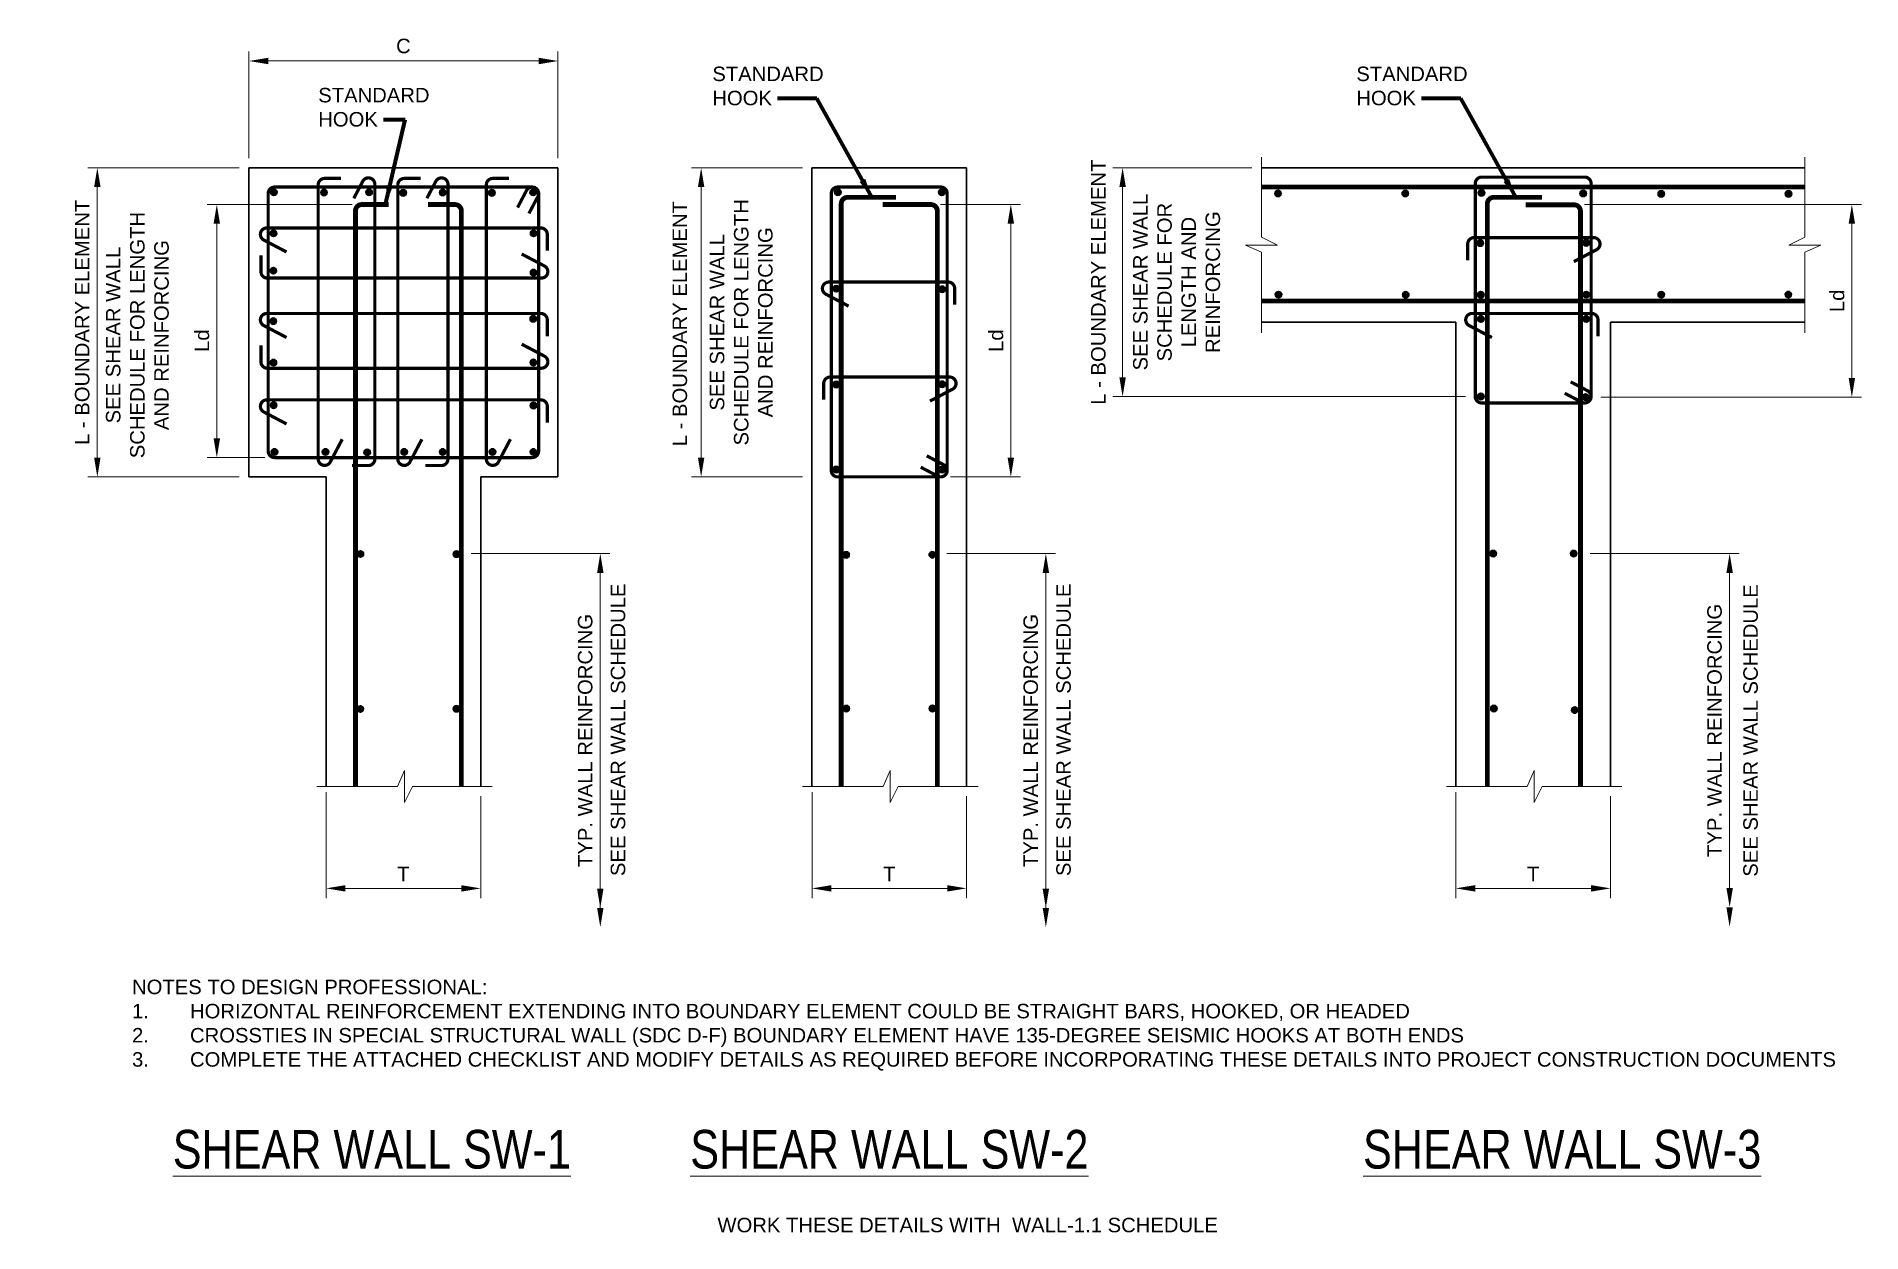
# Model space of a CAD drawing. Header units: inches. Extents: x -1397 to -1256, y 1831 to 1924.
import ezdxf

# ---------------------------------------------------------------- set-up
doc = ezdxf.new("R2010")
doc.units = ezdxf.units.IN
doc.header["$LTSCALE"] = 5
doc.header["$MEASUREMENT"] = 0
for name, color, linetype, lineweight in [('S-ANNO-DIMS', 1, 'Continuous', 20), ('S-ANNO-TEXT', 7, 'Continuous', 20), ('S-DETL', 3, 'Continuous', 30)]:
    doc.layers.add(name, color=color, linetype=linetype, lineweight=lineweight)
doc.styles.add('Romans', font='arial.ttf')
doc.dimstyles.get("Standard").update_dxf_attribs({"dimtxt": 0.18, "dimasz": 0.18, "dimexe": 0.18, "dimexo": 0.0625, "dimgap": 0.09, "dimtad": 0, "dimtih": 1, "dimtoh": 1, "dimdec": 4, "dimzin": 0, "dimdsep": 46, "dimtxsty": 'Standard', "dimcen": 0.09, "dimadec": 0, "dimazin": 0, "dimtfac": 1, "dimtdec": 4, "dimtofl": 0, "dimtmove": 0, "dimatfit": 3, "dimfxl": 1, "dimtolj": 1, "dimtzin": 0, "dimarcsym": 0})

# ---------------------------------------------------------------- blocks, each defined once
blk = doc.blocks.new('*D2')
at = {"layer": 'Defpoints', "color": 0, "transparency": 16777216}
for p in [(-1345.63, 1914.11), (-1337.02, 1914.11), (-1337.02, 1890.11)]:
    blk.add_point(p, dxfattribs=at)
at = {"layer": 'S-ANNO-DIMS', "transparency": 16777216}
for p, q in [((-1337.77, 1914.11), (-1346.38, 1914.11)), ((-1345.63, 1891.61), (-1345.63, 1912.61)), ((-1337.77, 1890.11), (-1346.38, 1890.11))]:
    blk.add_line(p, q, dxfattribs=at)
for points in [[(-1345.88, 1912.61), (-1345.38, 1912.61), (-1345.63, 1914.11)], [(-1345.88, 1891.61), (-1345.38, 1891.61), (-1345.63, 1890.11)]]:
    blk.add_solid(points, dxfattribs=at)
at = {"layer": 'S-ANNO-DIMS', "transparency": 16777216, "insert": (-1347.28, 1902.01), "char_height": 1.125, "attachment_point": 5, "rotation": 90, "style": 'Romans'}
blk.add_mtext('\\A1;L - BOUNDARY ELEMENT', dxfattribs=at)
blk = doc.blocks.new('*D3')
at = {"layer": 'Defpoints', "color": 0, "transparency": 16777216}
for p in [(-1327.79, 1911.27), (-1321.58, 1911.27), (-1327.02, 1890.11)]:
    blk.add_point(p, dxfattribs=at)
at = {"layer": 'S-ANNO-DIMS', "transparency": 16777216}
for p, q in [((-1327.04, 1911.27), (-1320.83, 1911.27)), ((-1321.58, 1891.61), (-1321.58, 1909.77)), ((-1326.27, 1890.11), (-1320.83, 1890.11))]:
    blk.add_line(p, q, dxfattribs=at)
for points in [[(-1321.83, 1909.77), (-1321.33, 1909.77), (-1321.58, 1911.27)], [(-1321.83, 1891.61), (-1321.33, 1891.61), (-1321.58, 1890.11)]]:
    blk.add_solid(points, dxfattribs=at)
at = {"layer": 'S-ANNO-DIMS', "transparency": 16777216, "insert": (-1322.73, 1900.69), "char_height": 1.125, "attachment_point": 5, "rotation": 90, "style": 'Romans'}
blk.add_mtext('\\A1;Ld', dxfattribs=at)
blk = doc.blocks.new('*D4')
at = {"layer": 'Defpoints', "color": 0, "transparency": 16777216}
for p in [(-1312.9, 1914.11), (-1302.11, 1914.11), (-1285.52, 1896.35)]:
    blk.add_point(p, dxfattribs=at)
at = {"layer": 'S-ANNO-DIMS', "transparency": 16777216}
for p, q in [((-1302.86, 1914.11), (-1313.65, 1914.11)), ((-1312.9, 1897.85), (-1312.9, 1912.61)), ((-1286.27, 1896.35), (-1313.65, 1896.35))]:
    blk.add_line(p, q, dxfattribs=at)
for points in [[(-1313.15, 1912.61), (-1312.65, 1912.61), (-1312.9, 1914.11)], [(-1313.15, 1897.85), (-1312.65, 1897.85), (-1312.9, 1896.35)]]:
    blk.add_solid(points, dxfattribs=at)
at = {"layer": 'S-ANNO-DIMS', "transparency": 16777216, "insert": (-1314.78, 1905.23), "char_height": 1.125, "attachment_point": 5, "rotation": 90, "style": 'Romans'}
blk.add_mtext('\\A1;L - BOUNDARY ELEMENT', dxfattribs=at)
blk = doc.blocks.new('*D5')
at = {"layer": 'Defpoints', "color": 0, "transparency": 16777216}
for p in [(-1277.78, 1911.26), (-1256.27, 1911.26), (-1276.52, 1896.3)]:
    blk.add_point(p, dxfattribs=at)
at = {"layer": 'S-ANNO-DIMS', "transparency": 16777216}
for p, q in [((-1277.03, 1911.26), (-1255.52, 1911.26)), ((-1256.27, 1897.8), (-1256.27, 1909.76)), ((-1275.77, 1896.3), (-1255.52, 1896.3))]:
    blk.add_line(p, q, dxfattribs=at)
for points in [[(-1256.52, 1909.76), (-1256.02, 1909.76), (-1256.27, 1911.26)], [(-1256.52, 1897.8), (-1256.02, 1897.8), (-1256.27, 1896.3)]]:
    blk.add_solid(points, dxfattribs=at)
at = {"layer": 'S-ANNO-DIMS', "transparency": 16777216, "insert": (-1257.41, 1903.78), "char_height": 1.125, "attachment_point": 5, "rotation": 90, "style": 'Romans'}
blk.add_mtext('\\A1;Ld', dxfattribs=at)
blk = doc.blocks.new('*D6')
at = {"layer": 'Defpoints', "color": 0, "transparency": 16777216}
for p in [(-1277.34, 1884.16), (-1265.76, 1884.16), (-1265.76, 1856.7)]:
    blk.add_point(p, dxfattribs=at)
at = {"layer": 'S-ANNO-DIMS', "transparency": 16777216}
for p, q in [((-1276.59, 1884.16), (-1265.01, 1884.16)), ((-1265.76, 1858.2), (-1265.76, 1882.66))]:
    blk.add_line(p, q, dxfattribs=at)
for points in [[(-1266.01, 1882.66), (-1265.51, 1882.66), (-1265.76, 1884.16)], [(-1266.01, 1858.2), (-1265.51, 1858.2), (-1265.76, 1856.7)]]:
    blk.add_solid(points, dxfattribs=at)
at = {"layer": 'S-ANNO-DIMS', "transparency": 16777216, "insert": (-1266.93, 1870.43), "char_height": 1.125, "attachment_point": 5, "rotation": 90, "style": 'Romans'}
blk.add_mtext('\\A1;TYP. WALL REINFORCING', dxfattribs=at)
blk = doc.blocks.new('*D7')
at = {"layer": 'Defpoints', "color": 0, "transparency": 16777216}
for p in [(-1287.02, 1866.4), (-1275.02, 1866.08), (-1275.02, 1858.17)]:
    blk.add_point(p, dxfattribs=at)
at = {"layer": 'S-ANNO-DIMS', "transparency": 16777216}
for p, q in [((-1287.02, 1865.65), (-1287.02, 1857.42)), ((-1275.02, 1865.33), (-1275.02, 1857.42)), ((-1285.52, 1858.17), (-1276.52, 1858.17))]:
    blk.add_line(p, q, dxfattribs=at)
for points in [[(-1285.52, 1858.42), (-1285.52, 1857.92), (-1287.02, 1858.17)], [(-1276.52, 1858.42), (-1276.52, 1857.92), (-1275.02, 1858.17)]]:
    blk.add_solid(points, dxfattribs=at)
at = {"layer": 'S-ANNO-DIMS', "transparency": 16777216, "insert": (-1281.02, 1859.29), "char_height": 1.125, "attachment_point": 5, "style": 'Romans'}
blk.add_mtext('\\A1;T', dxfattribs=at)
blk = doc.blocks.new('*D8')
at = {"layer": 'Defpoints', "color": 0, "transparency": 16777216}
for p in [(-1337.02, 1866.4), (-1325.02, 1866.08), (-1325.02, 1858.17)]:
    blk.add_point(p, dxfattribs=at)
at = {"layer": 'S-ANNO-DIMS', "transparency": 16777216}
for p, q in [((-1337.02, 1865.65), (-1337.02, 1857.42)), ((-1325.02, 1865.33), (-1325.02, 1857.42)), ((-1335.52, 1858.17), (-1326.52, 1858.17))]:
    blk.add_line(p, q, dxfattribs=at)
for points in [[(-1335.52, 1858.42), (-1335.52, 1857.92), (-1337.02, 1858.17)], [(-1326.52, 1858.42), (-1326.52, 1857.92), (-1325.02, 1858.17)]]:
    blk.add_solid(points, dxfattribs=at)
at = {"layer": 'S-ANNO-DIMS', "transparency": 16777216, "insert": (-1331.02, 1859.29), "char_height": 1.125, "attachment_point": 5, "style": 'Romans'}
blk.add_mtext('\\A1;T', dxfattribs=at)
blk = doc.blocks.new('*D9')
at = {"layer": 'Defpoints', "color": 0, "transparency": 16777216}
for p in [(-1327.3, 1884.16), (-1318.86, 1884.16), (-1318.86, 1855.15)]:
    blk.add_point(p, dxfattribs=at)
at = {"layer": 'S-ANNO-DIMS', "transparency": 16777216}
for p, q in [((-1326.55, 1884.16), (-1318.11, 1884.16)), ((-1318.86, 1856.65), (-1318.86, 1882.66))]:
    blk.add_line(p, q, dxfattribs=at)
for points in [[(-1319.11, 1882.66), (-1318.61, 1882.66), (-1318.86, 1884.16)], [(-1319.11, 1856.65), (-1318.61, 1856.65), (-1318.86, 1855.15)]]:
    blk.add_solid(points, dxfattribs=at)
at = {"layer": 'S-ANNO-DIMS', "transparency": 16777216, "insert": (-1320.03, 1869.65), "char_height": 1.125, "attachment_point": 5, "rotation": 90, "style": 'Romans'}
blk.add_mtext('\\A1;TYP. WALL REINFORCING', dxfattribs=at)
blk = doc.blocks.new('*D10')
at = {"layer": 'Defpoints', "color": 0, "transparency": 16777216}
for p in [(-1383.24, 1911.26), (-1371.98, 1911.26), (-1378.75, 1891.61)]:
    blk.add_point(p, dxfattribs=at)
at = {"layer": 'S-ANNO-DIMS', "transparency": 16777216}
for p, q in [((-1372.73, 1911.26), (-1383.99, 1911.26)), ((-1383.24, 1893.11), (-1383.24, 1909.76)), ((-1379.5, 1891.61), (-1383.99, 1891.61))]:
    blk.add_line(p, q, dxfattribs=at)
for points in [[(-1383.49, 1909.76), (-1382.99, 1909.76), (-1383.24, 1911.26)], [(-1383.49, 1893.11), (-1382.99, 1893.11), (-1383.24, 1891.61)]]:
    blk.add_solid(points, dxfattribs=at)
at = {"layer": 'S-ANNO-DIMS', "transparency": 16777216, "insert": (-1384.39, 1900.69), "char_height": 1.125, "attachment_point": 5, "rotation": 90, "style": 'Romans'}
blk.add_mtext('\\A1;Ld', dxfattribs=at)
blk = doc.blocks.new('*D11')
at = {"layer": 'Defpoints', "color": 0, "transparency": 16777216}
for p in [(-1374.75, 1866.4), (-1362.75, 1866.08), (-1362.75, 1858.17)]:
    blk.add_point(p, dxfattribs=at)
at = {"layer": 'S-ANNO-DIMS', "transparency": 16777216}
for p, q in [((-1374.75, 1865.65), (-1374.75, 1857.42)), ((-1362.75, 1865.33), (-1362.75, 1857.42)), ((-1373.25, 1858.17), (-1364.25, 1858.17))]:
    blk.add_line(p, q, dxfattribs=at)
for points in [[(-1373.25, 1858.42), (-1373.25, 1857.92), (-1374.75, 1858.17)], [(-1364.25, 1858.42), (-1364.25, 1857.92), (-1362.75, 1858.17)]]:
    blk.add_solid(points, dxfattribs=at)
at = {"layer": 'S-ANNO-DIMS', "transparency": 16777216, "insert": (-1368.75, 1859.29), "char_height": 1.125, "attachment_point": 5, "style": 'Romans'}
blk.add_mtext('\\A1;T', dxfattribs=at)
blk = doc.blocks.new('*D12')
at = {"layer": 'Defpoints', "color": 0, "transparency": 16777216}
for p in [(-1364.25, 1884.16), (-1353.46, 1884.16), (-1353.46, 1855.15)]:
    blk.add_point(p, dxfattribs=at)
at = {"layer": 'S-ANNO-DIMS', "transparency": 16777216}
for p, q in [((-1363.5, 1884.16), (-1352.71, 1884.16)), ((-1353.46, 1856.65), (-1353.46, 1882.66))]:
    blk.add_line(p, q, dxfattribs=at)
for points in [[(-1353.71, 1882.66), (-1353.21, 1882.66), (-1353.46, 1884.16)], [(-1353.71, 1856.65), (-1353.21, 1856.65), (-1353.46, 1855.15)]]:
    blk.add_solid(points, dxfattribs=at)
at = {"layer": 'S-ANNO-DIMS', "transparency": 16777216, "insert": (-1354.63, 1869.65), "char_height": 1.125, "attachment_point": 5, "rotation": 90, "style": 'Romans'}
blk.add_mtext('\\A1;TYP. WALL REINFORCING', dxfattribs=at)
blk = doc.blocks.new('*D0')
at = {"layer": 'Defpoints', "color": 0, "transparency": 16777216}
for p in [(-1392.52, 1914.11), (-1380.75, 1914.11), (-1380.75, 1890.11)]:
    blk.add_point(p, dxfattribs=at)
at = {"layer": 'S-ANNO-DIMS', "transparency": 16777216}
for p, q in [((-1381.5, 1914.11), (-1393.27, 1914.11)), ((-1392.52, 1891.61), (-1392.52, 1912.61)), ((-1381.5, 1890.11), (-1393.27, 1890.11))]:
    blk.add_line(p, q, dxfattribs=at)
for points in [[(-1392.77, 1912.61), (-1392.27, 1912.61), (-1392.52, 1914.11)], [(-1392.77, 1891.61), (-1392.27, 1891.61), (-1392.52, 1890.11)]]:
    blk.add_solid(points, dxfattribs=at)
at = {"layer": 'S-ANNO-DIMS', "transparency": 16777216, "insert": (-1393.69, 1902.11), "char_height": 1.125, "attachment_point": 5, "rotation": 90, "style": 'Romans'}
blk.add_mtext('\\A1;L - BOUNDARY ELEMENT', dxfattribs=at)
blk = doc.blocks.new('*D1')
at = {"layer": 'Defpoints', "color": 0, "transparency": 16777216}
for p in [(-1356.75, 1922.4), (-1380.75, 1914.11), (-1356.75, 1914.11)]:
    blk.add_point(p, dxfattribs=at)
at = {"layer": 'S-ANNO-DIMS', "transparency": 16777216}
for p, q in [((-1380.75, 1914.86), (-1380.75, 1923.15)), ((-1379.25, 1922.4), (-1358.25, 1922.4)), ((-1356.75, 1914.86), (-1356.75, 1923.15))]:
    blk.add_line(p, q, dxfattribs=at)
for points in [[(-1379.25, 1922.65), (-1379.25, 1922.15), (-1380.75, 1922.4)], [(-1358.25, 1922.65), (-1358.25, 1922.15), (-1356.75, 1922.4)]]:
    blk.add_solid(points, dxfattribs=at)
at = {"layer": 'S-ANNO-DIMS', "transparency": 16777216, "insert": (-1368.75, 1923.56), "char_height": 1.125, "attachment_point": 5, "style": 'Romans'}
blk.add_mtext('\\A1;C', dxfattribs=at)

msp = doc.modelspace()

# ---------------------------------------------------------------- hatches: boundary and pattern name
at = {"layer": 'S-DETL'}
h = msp.add_hatch(color=256, dxfattribs=at)
h.dxf.hatch_style = 1
h.paths.add_polyline_path([(-1379.065948, 1912.204711, 1), (-1378.565948, 1912.204711, 1)])
h = msp.add_hatch(color=256, dxfattribs=at)
h.dxf.hatch_style = 1
h.paths.add_polyline_path([(-1375.169423, 1912.195121, 1), (-1374.669423, 1912.195121, 1)])
h = msp.add_hatch(color=256, dxfattribs=at)
h.dxf.hatch_style = 1
h.paths.add_polyline_path([(-1371.666374, 1912.204711, 1), (-1371.166374, 1912.204711, 1)])
h = msp.add_hatch(color=256, dxfattribs=at)
h.dxf.hatch_style = 1
h.paths.add_polyline_path([(-1369.017499, 1912.166355, 1), (-1368.517499, 1912.166355, 1)])
h = msp.add_hatch(color=256, dxfattribs=at)
h.dxf.hatch_style = 1
h.paths.add_polyline_path([(-1365.449941, 1912.186096, -1), (-1365.949941, 1912.186096, -1)])
h = msp.add_hatch(color=256, dxfattribs=at)
h.dxf.hatch_style = 1
h.paths.add_polyline_path([(-1362.126592, 1912.167529, 1), (-1361.626592, 1912.167529, 1)])
h = msp.add_hatch(color=256, dxfattribs=at)
h.dxf.hatch_style = 1
h.paths.add_polyline_path([(-1358.923375, 1912.202509, 1), (-1358.423375, 1912.202509, 1)])
h = msp.add_hatch(color=256, dxfattribs=at)
h.dxf.hatch_style = 1
h.paths.add_polyline_path([(-1335.264435, 1912.209237, 1), (-1334.764435, 1912.209237, 1)])
h = msp.add_hatch(color=256, dxfattribs=at)
h.dxf.hatch_style = 1
h.paths.add_polyline_path([(-1327.195372, 1912.205925, 1), (-1326.695372, 1912.205925, 1)])
h = msp.add_hatch(color=256, dxfattribs=at)
h.dxf.hatch_style = 1
h.paths.add_polyline_path([(-1301.082813, 1912.119973, 1), (-1300.582813, 1912.119973, 1)])
h = msp.add_hatch(color=256, dxfattribs=at)
h.dxf.hatch_style = 1
h.paths.add_polyline_path([(-1291.19818, 1912.119973, 1), (-1290.69818, 1912.119973, 1)])
h = msp.add_hatch(color=256, dxfattribs=at)
h.dxf.hatch_style = 1
h.paths.add_polyline_path([(-1285.276663, 1912.15869, 1), (-1284.776663, 1912.15869, 1)])
h = msp.add_hatch(color=256, dxfattribs=at)
h.dxf.hatch_style = 1
h.paths.add_polyline_path([(-1277.387786, 1912.11933, 1), (-1276.887786, 1912.11933, 1)])
h = msp.add_hatch(color=256, dxfattribs=at)
h.dxf.hatch_style = 1
h.paths.add_polyline_path([(-1271.321531, 1912.082816, 1), (-1270.821531, 1912.082816, 1)])
h = msp.add_hatch(color=256, dxfattribs=at)
h.dxf.hatch_style = 1
h.paths.add_polyline_path([(-1261.436898, 1912.082816, 1), (-1260.936898, 1912.082816, 1)])
h = msp.add_hatch(color=256, dxfattribs=at)
h.dxf.hatch_style = 1
h.paths.add_polyline_path([(-1379.093177, 1909.021286, 1), (-1378.593177, 1909.021286, 1)])
h = msp.add_hatch(color=256, dxfattribs=at)
h.dxf.hatch_style = 1
h.paths.add_polyline_path([(-1358.890545, 1909.020949, 1), (-1358.390545, 1909.020949, 1)])
h = msp.add_hatch(color=256, dxfattribs=at)
h.dxf.hatch_style = 1
h.paths.add_polyline_path([(-1285.376187, 1908.265181, 1), (-1284.876187, 1908.265181, 1)])
h = msp.add_hatch(color=256, dxfattribs=at)
h.dxf.hatch_style = 1
h.paths.add_polyline_path([(-1277.145792, 1908.284895, 1), (-1276.645792, 1908.284895, 1)])
h = msp.add_hatch(color=256, dxfattribs=at)
h.dxf.hatch_style = 1
h.paths.add_polyline_path([(-1379.106536, 1906.121426, 1), (-1378.606536, 1906.121426, 1)])
h = msp.add_hatch(color=256, dxfattribs=at)
h.dxf.hatch_style = 1
h.paths.add_polyline_path([(-1358.890545, 1905.970584, 1), (-1358.390545, 1905.970584, 1)])
h = msp.add_hatch(color=256, dxfattribs=at)
h.dxf.hatch_style = 1
h.paths.add_polyline_path([(-1335.392052, 1904.724796, 1), (-1334.892052, 1904.724796, 1)])
h = msp.add_hatch(color=256, dxfattribs=at)
h.dxf.hatch_style = 1
h.paths.add_polyline_path([(-1327.160759, 1904.676624, 1), (-1326.660759, 1904.676624, 1)])
h = msp.add_hatch(color=256, dxfattribs=at)
h.dxf.hatch_style = 1
h.paths.add_polyline_path([(-1301.042429, 1904.260862, 1), (-1300.542429, 1904.260862, 1)])
h = msp.add_hatch(color=256, dxfattribs=at)
h.dxf.hatch_style = 1
h.paths.add_polyline_path([(-1291.166065, 1904.249662, 1), (-1290.666065, 1904.249662, 1)])
h = msp.add_hatch(color=256, dxfattribs=at)
h.dxf.hatch_style = 1
h.paths.add_polyline_path([(-1285.323784, 1904.249662, -1), (-1284.823784, 1904.249662, -1)])
h = msp.add_hatch(color=256, dxfattribs=at)
h.dxf.hatch_style = 1
h.paths.add_polyline_path([(-1277.145792, 1904.262084, -1), (-1276.645792, 1904.262084, -1)])
h = msp.add_hatch(color=256, dxfattribs=at)
h.dxf.hatch_style = 1
h.paths.add_polyline_path([(-1271.321514, 1904.262084, 1), (-1270.821514, 1904.262084, 1)])
h = msp.add_hatch(color=256, dxfattribs=at)
h.dxf.hatch_style = 1
h.paths.add_polyline_path([(-1261.450622, 1904.26346, 1), (-1260.950622, 1904.26346, 1)])
h = msp.add_hatch(color=256, dxfattribs=at)
h.dxf.hatch_style = 1
h.paths.add_polyline_path([(-1379.10654, 1902.201285, 1), (-1378.60654, 1902.201285, 1)])
h = msp.add_hatch(color=256, dxfattribs=at)
h.dxf.hatch_style = 1
h.paths.add_polyline_path([(-1358.918786, 1902.385532, 1), (-1358.418786, 1902.385532, 1)])
h = msp.add_hatch(color=256, dxfattribs=at)
h.dxf.hatch_style = 1
h.paths.add_polyline_path([(-1285.323784, 1902.374579, -1), (-1284.823784, 1902.374579, -1)])
h = msp.add_hatch(color=256, dxfattribs=at)
h.dxf.hatch_style = 1
h.paths.add_polyline_path([(-1277.145792, 1902.374579, -1), (-1276.645792, 1902.374579, -1)])
h = msp.add_hatch(color=256, dxfattribs=at)
h.dxf.hatch_style = 1
h.paths.add_polyline_path([(-1379.094548, 1898.984938, 1), (-1378.594548, 1898.984938, 1)])
h = msp.add_hatch(color=256, dxfattribs=at)
h.dxf.hatch_style = 1
h.paths.add_polyline_path([(-1358.908413, 1898.997928, 1), (-1358.408413, 1898.997928, 1)])
h = msp.add_hatch(color=256, dxfattribs=at)
h.dxf.hatch_style = 1
h.paths.add_polyline_path([(-1335.39576, 1897.289455, 1), (-1334.89576, 1897.289455, 1)])
h = msp.add_hatch(color=256, dxfattribs=at)
h.dxf.hatch_style = 1
h.paths.add_polyline_path([(-1327.160759, 1897.301678, 1), (-1326.660759, 1897.301678, 1)])
h = msp.add_hatch(color=256, dxfattribs=at)
h.dxf.hatch_style = 1
h.paths.add_polyline_path([(-1285.323784, 1896.352459, 1), (-1284.823784, 1896.352459, 1)])
h = msp.add_hatch(color=256, dxfattribs=at)
h.dxf.hatch_style = 1
h.paths.add_polyline_path([(-1277.194686, 1896.303341, 1), (-1276.694686, 1896.303341, 1)])
h = msp.add_hatch(color=256, dxfattribs=at)
h.dxf.hatch_style = 1
h.paths.add_polyline_path([(-1379.076965, 1895.682784, 1), (-1378.576965, 1895.682784, 1)])
h = msp.add_hatch(color=256, dxfattribs=at)
h.dxf.hatch_style = 1
h.paths.add_polyline_path([(-1358.902262, 1895.657335, 1), (-1358.402262, 1895.657335, 1)])
h = msp.add_hatch(color=256, dxfattribs=at)
h.dxf.hatch_style = 1
h.paths.add_polyline_path([(-1379.014427, 1892.049654, 1), (-1378.514427, 1892.049654, 1)])
h = msp.add_hatch(color=256, dxfattribs=at)
h.dxf.hatch_style = 1
h.paths.add_polyline_path([(-1375.050777, 1892.049654, 1), (-1374.550777, 1892.049654, 1)])
h = msp.add_hatch(color=256, dxfattribs=at)
h.dxf.hatch_style = 1
h.paths.add_polyline_path([(-1371.815697, 1892.017764, 1), (-1371.315697, 1892.017764, 1)])
h = msp.add_hatch(color=256, dxfattribs=at)
h.dxf.hatch_style = 1
h.paths.add_polyline_path([(-1368.934548, 1892.049654, 1), (-1368.434548, 1892.049654, 1)])
h = msp.add_hatch(color=256, dxfattribs=at)
h.dxf.hatch_style = 1
h.paths.add_polyline_path([(-1365.949941, 1892.049654, 1), (-1365.449941, 1892.049654, 1)])
h = msp.add_hatch(color=256, dxfattribs=at)
h.dxf.hatch_style = 1
h.paths.add_polyline_path([(-1362.083124, 1892.049654, 1), (-1361.583124, 1892.049654, 1)])
h = msp.add_hatch(color=256, dxfattribs=at)
h.dxf.hatch_style = 1
h.paths.add_polyline_path([(-1358.909411, 1892.049654, 1), (-1358.409411, 1892.049654, 1)])
h = msp.add_hatch(color=256, dxfattribs=at)
h.dxf.hatch_style = 1
h.paths.add_polyline_path([(-1335.3885, 1890.686356, 1), (-1334.8885, 1890.686356, 1)])
h = msp.add_hatch(color=256, dxfattribs=at)
h.dxf.hatch_style = 1
h.paths.add_polyline_path([(-1327.157123, 1890.680299, 1), (-1326.657123, 1890.680299, 1)])
h = msp.add_hatch(color=256, dxfattribs=at)
h.dxf.hatch_style = 1
h.paths.add_polyline_path([(-1372.339934, 1884.125971, 1), (-1371.839934, 1884.125971, 1)])
h = msp.add_hatch(color=256, dxfattribs=at)
h.dxf.hatch_style = 1
h.paths.add_polyline_path([(-1364.881045, 1884.114938, 1), (-1364.381045, 1884.114938, 1)])
h = msp.add_hatch(color=256, dxfattribs=at)
h.dxf.hatch_style = 1
h.paths.add_polyline_path([(-1334.622567, 1884.059442, 1), (-1334.122567, 1884.059442, 1)])
h = msp.add_hatch(color=256, dxfattribs=at)
h.dxf.hatch_style = 1
h.paths.add_polyline_path([(-1327.929726, 1884.071386, 1), (-1327.429726, 1884.071386, 1)])
h = msp.add_hatch(color=256, dxfattribs=at)
h.dxf.hatch_style = 1
h.paths.add_polyline_path([(-1284.371217, 1884.157854, 1), (-1283.871217, 1884.157854, 1)])
h = msp.add_hatch(color=256, dxfattribs=at)
h.dxf.hatch_style = 1
h.paths.add_polyline_path([(-1278.123379, 1884.157854, 1), (-1277.623379, 1884.157854, 1)])
h = msp.add_hatch(color=256, dxfattribs=at)
h.dxf.hatch_style = 1
h.paths.add_polyline_path([(-1372.345053, 1872.094787, 1), (-1371.845053, 1872.094787, 1)])
h = msp.add_hatch(color=256, dxfattribs=at)
h.dxf.hatch_style = 1
h.paths.add_polyline_path([(-1364.881045, 1872.114938, 1), (-1364.381045, 1872.114938, 1)])
h = msp.add_hatch(color=256, dxfattribs=at)
h.dxf.hatch_style = 1
h.paths.add_polyline_path([(-1334.607414, 1872.127707, 1), (-1334.107414, 1872.127707, 1)])
h = msp.add_hatch(color=256, dxfattribs=at)
h.dxf.hatch_style = 1
h.paths.add_polyline_path([(-1327.920534, 1872.130599, 1), (-1327.420534, 1872.130599, 1)])
h = msp.add_hatch(color=256, dxfattribs=at)
h.dxf.hatch_style = 1
h.paths.add_polyline_path([(-1284.3166, 1872.134513, 1), (-1283.8166, 1872.134513, 1)])
h = msp.add_hatch(color=256, dxfattribs=at)
h.dxf.hatch_style = 1
h.paths.add_polyline_path([(-1278.04488, 1872.012621, 1), (-1277.54488, 1872.012621, 1)])

# ---------------------------------------------------------------- linework, layer by layer
at = {"layer": 'S-ANNO-DIMS'}
for points in [[(-1353.714177, 1858.146043), (-1353.214177, 1858.146043), (-1353.464177, 1856.646043)], [(-1319.114437, 1858.146043), (-1318.614437, 1858.146043), (-1318.864437, 1856.646043)], [(-1266.012521, 1856.696108), (-1265.512521, 1856.696108), (-1265.762521, 1855.196108)]]:
    msp.add_solid(points, dxfattribs=at)
at = {"layer": 'S-DETL', "linetype": 'Continuous'}
for p, q in [((-1380.750112, 1914.114389), (-1380.750112, 1890.114389)), ((-1380.750112, 1914.114389), (-1356.750112, 1914.114389)), ((-1374.750112, 1914.114389), (-1362.750112, 1914.114389)), ((-1356.750112, 1914.114389), (-1356.750112, 1890.114389)), ((-1337.02412, 1914.114389), (-1325.02412, 1914.114389)), ((-1337.02412, 1914.114389), (-1337.02412, 1866.084664)), ((-1325.02412, 1914.114389), (-1325.02412, 1866.084664)), ((-1302.113864, 1914.114389), (-1259.917451, 1914.114389)), ((-1302.113864, 1902.114389), (-1287.015657, 1902.114389)), ((-1287.015657, 1902.114389), (-1287.015657, 1866.084664)), ((-1275.015657, 1902.114389), (-1259.917451, 1902.114389)), ((-1275.015657, 1902.114389), (-1275.015657, 1866.084664)), ((-1380.750112, 1890.114389), (-1374.750112, 1890.114389)), ((-1374.750112, 1890.114389), (-1374.750112, 1866.084664)), ((-1362.750112, 1890.114389), (-1356.750112, 1890.114389)), ((-1362.750112, 1890.114389), (-1362.750112, 1866.084664))]:
    msp.add_line(p, q, dxfattribs=at)
at = {"layer": 'S-DETL', "lineweight": 9}
for points in [[(-1302.113864, 1914.925903), (-1302.113864, 1908.736574), (-1300.869494, 1908.114389), (-1303.358234, 1908.114389), (-1302.113864, 1907.567527), (-1302.113864, 1901.302875)], [(-1259.917451, 1914.925903), (-1259.917451, 1908.736574), (-1261.161821, 1908.114389), (-1258.673081, 1908.114389), (-1259.917451, 1907.567527), (-1259.917451, 1901.302875)], [(-1361.855976, 1866.084664), (-1368.045305, 1866.084664), (-1368.66749, 1864.840294), (-1368.66749, 1867.329034), (-1369.214352, 1866.084664), (-1375.479005, 1866.084664)], [(-1361.855976, 1866.069802), (-1368.045305, 1866.069802), (-1368.66749, 1864.825432), (-1368.66749, 1867.314172), (-1369.214352, 1866.069802), (-1375.479005, 1866.069802)], [(-1324.129984, 1866.069802), (-1330.319313, 1866.069802), (-1330.941498, 1864.825432), (-1330.941498, 1867.314172), (-1331.48836, 1866.069802), (-1337.753013, 1866.069802)], [(-1274.121521, 1866.084664), (-1280.310851, 1866.084664), (-1280.933036, 1864.840294), (-1280.933036, 1867.329034), (-1281.479897, 1866.084664), (-1287.74455, 1866.084664)]]:
    msp.add_lwpolyline(points, dxfattribs=at)
at = {"layer": 'S-DETL'}
for points, const_width in [([(-1373.501913, 1893.037632), (-1374.427212, 1891.278125, -0.7931176378), (-1375.369749, 1891.510849), (-1375.369749, 1912.784464, -0.4142135624), (-1374.869749, 1913.284464), (-1373.602254, 1913.284464)], 0.25), ([(-1372.604211, 1911.738541), (-1371.912189, 1913.055802, -0.7931176378), (-1370.969651, 1912.823078), (-1370.969651, 1891.495428, -0.4142135624), (-1371.469651, 1890.995428), (-1372.737147, 1890.995428)], 0.25), ([(-1367.316693, 1893.037632), (-1368.241991, 1891.278125, -0.7931176378), (-1369.184529, 1891.510849), (-1369.184529, 1912.784464, -0.4142135624), (-1368.684529, 1913.284464), (-1367.417033, 1913.284464)], 0.25), ([(-1367.060699, 1890.995428), (-1365.793203, 1890.995428, 0.4142135624), (-1365.293203, 1891.495428), (-1365.293203, 1912.823078, 0.7931176378), (-1366.235741, 1913.055802), (-1366.927763, 1911.738541)], 0.25), ([(-1360.443605, 1893.037632), (-1361.368903, 1891.278125, -0.7931176378), (-1362.311441, 1891.510849), (-1362.311441, 1912.784464, -0.4142135624), (-1361.811441, 1913.284464), (-1360.543945, 1913.284464)], 0.25), ([(-1358.25163, 1912.10824, 0.7931176378), (-1359.194168, 1912.340964), (-1359.88619, 1911.023704)], 0.25), ([(-1359.038018, 1912.521368, -0.7931176378), (-1358.311581, 1911.877298), (-1359.003603, 1910.560037)], 0.25), ([(-1330.501061, 1911.817212), (-1334.251061, 1911.817212, 0.4142135624), (-1334.751061, 1911.317212), (-1334.751061, 1866.069802)], 0.375), ([(-1280.328392, 1911.817212), (-1284.078392, 1911.817212, 0.4142135624), (-1284.578392, 1911.317212), (-1284.578392, 1866.069802)], 0.375), ([(-1369.883376, 1911.25713), (-1371.977053, 1911.25713, 0.4142135624), (-1372.477053, 1910.75713), (-1372.477053, 1866.084664)], 0.375), ([(-1366.843789, 1911.25713), (-1364.750112, 1911.25713, -0.4142135624), (-1364.250112, 1910.75713), (-1364.250112, 1866.069802)], 0.375), ([(-1331.539883, 1911.25713), (-1327.789883, 1911.25713, -0.4142135624), (-1327.289883, 1910.75713), (-1327.289883, 1866.069802)], 0.375), ([(-1281.593334, 1911.236509), (-1277.843334, 1911.236509, -0.4142135624), (-1277.343334, 1910.736509), (-1277.343334, 1866.04918)], 0.375), ([(-1377.82507, 1907.570944), (-1379.584578, 1908.496242, -0.7931176378), (-1379.351854, 1909.43878), (-1358.078239, 1909.43878, -0.4142135624), (-1357.578239, 1908.93878), (-1357.578239, 1907.671284)], 0.25), ([(-1277.858615, 1906.824635), (-1276.099107, 1907.749933, 0.7931176378), (-1276.331831, 1908.692471), (-1285.601434, 1908.692471, 0.4142135624), (-1286.101434, 1908.192471), (-1286.101434, 1906.924976)], 0.25), ([(-1379.813197, 1907.315138), (-1379.812656, 1906.055002, 0.3874315522), (-1379.367275, 1905.547454), (-1358.039625, 1905.547454, 0.7931176378), (-1357.806901, 1906.489992), (-1359.566408, 1907.41529)], 0.25), ([(-1334.181789, 1903.371553), (-1335.941296, 1904.296851, -0.7931176378), (-1335.708572, 1905.239389), (-1326.438969, 1905.239389, -0.4142135624), (-1325.938969, 1904.739389), (-1325.938969, 1903.471894)], 0.25), ([(-1377.82507, 1900.933032), (-1379.584578, 1901.85833, -0.7931176378), (-1379.351854, 1902.800868), (-1358.078239, 1902.800868, -0.4142135624), (-1357.578239, 1902.300868), (-1357.578239, 1901.033373)], 0.25), ([(-1284.225103, 1900.934033), (-1285.98461, 1901.859332, -0.7931176378), (-1285.751886, 1902.801869), (-1276.482283, 1902.801869, -0.4142135624), (-1275.982283, 1902.301869), (-1275.982283, 1901.034374)], 0.25), ([(-1359.566408, 1900.417314), (-1357.806901, 1899.492016, -0.7931176378), (-1358.039625, 1898.549478), (-1379.367275, 1898.549478, -0.3831837036), (-1379.814989, 1899.064638), (-1379.81444, 1900.316974)], 0.25), ([(-1327.866451, 1895.996553), (-1326.106944, 1896.921851, 0.7931176378), (-1326.339668, 1897.864389), (-1335.609271, 1897.864389, 0.4142135624), (-1336.109271, 1897.364389), (-1336.109271, 1896.096894)], 0.25), ([(-1276.608678, 1896.642327, -0.7931176378), (-1277.252749, 1895.915891), (-1278.570009, 1896.607913)], 0.25), ([(-1277.021806, 1895.85594, 0.7931176378), (-1276.789082, 1896.798478), (-1278.106343, 1897.4905)], 0.25), ([(-1377.82507, 1894.224276), (-1379.584578, 1895.149574, -0.7931176378), (-1379.351854, 1896.092112), (-1358.078239, 1896.092112, -0.4142135624), (-1357.578239, 1895.592112), (-1357.578239, 1894.324617)], 0.25), ([(-1326.617141, 1890.902295, -0.7931176378), (-1327.261211, 1890.175858), (-1328.578472, 1890.86788)], 0.25), ([(-1327.030269, 1890.115907, 0.7931176378), (-1326.797545, 1891.058445), (-1328.114805, 1891.750467)], 0.25)]:
    msp.add_lwpolyline(points, format="xyb", dxfattribs=dict(at, const_width=const_width))
at = {"layer": 'S-DETL', "const_width": 0.25}
for points in [[(-1277.015657, 1895.854422), (-1285.015657, 1895.854422, -0.4142135624), (-1285.515657, 1896.354422), (-1285.515657, 1912.88566, -0.4142135624), (-1285.015657, 1913.38566), (-1277.015657, 1913.38566, -0.4142135624), (-1276.515657, 1912.88566), (-1276.515657, 1896.354422, -0.4142135624)], [(-1358.750112, 1912.614389, -0.4142135624), (-1358.250112, 1912.114389), (-1358.250112, 1892.114389, -0.4142135624), (-1358.750112, 1891.614389), (-1378.750112, 1891.614389, -0.4142135624), (-1379.250112, 1892.114389), (-1379.250112, 1912.114389, -0.4142135624), (-1378.750112, 1912.614389)], [(-1335.52412, 1890.614389), (-1335.52412, 1912.114389, -0.4142135624), (-1335.02412, 1912.614389), (-1327.02412, 1912.614389, -0.4142135624), (-1326.52412, 1912.114389), (-1326.52412, 1890.614389, -0.4142135624), (-1327.02412, 1890.114389), (-1335.02412, 1890.114389, -0.4142135624)]]:
    msp.add_lwpolyline(points, format="xyb", close=True, dxfattribs=at)
at = {"layer": 'S-DETL', "const_width": 0.375}
for points in [[(-1302.113864, 1912.614389), (-1259.917451, 1912.614389)], [(-1302.092737, 1903.772703), (-1259.896324, 1903.772703)]]:
    msp.add_lwpolyline(points, dxfattribs=at)
at = {"layer": 'S-DETL'}
for centre in [(-1378.815948, 1912.204711), (-1374.919423, 1912.195121), (-1371.416374, 1912.204711), (-1368.767499, 1912.166355), (-1365.699941, 1912.186096), (-1361.876592, 1912.167529), (-1358.673375, 1912.202509), (-1335.014435, 1912.209237), (-1326.945372, 1912.205925), (-1300.832813, 1912.119973), (-1290.94818, 1912.119973), (-1285.026663, 1912.15869), (-1277.137786, 1912.11933), (-1271.071531, 1912.082816), (-1261.186898, 1912.082816), (-1378.843177, 1909.021286), (-1358.640545, 1909.020949), (-1285.126187, 1908.265181), (-1276.895792, 1908.284895), (-1378.856536, 1906.121426), (-1358.640545, 1905.970584), (-1335.142052, 1904.724796), (-1326.910759, 1904.676624), (-1300.792429, 1904.260862), (-1290.916065, 1904.249662), (-1285.073784, 1904.249662), (-1276.895792, 1904.262084), (-1271.071514, 1904.262084), (-1261.200622, 1904.26346), (-1378.85654, 1902.201285), (-1358.668786, 1902.385532), (-1285.073784, 1902.374579), (-1276.895792, 1902.374579), (-1378.844548, 1898.984938), (-1358.658413, 1898.997928), (-1335.14576, 1897.289455), (-1326.910759, 1897.301678), (-1285.073784, 1896.352459), (-1276.944686, 1896.303341), (-1378.826965, 1895.682784), (-1358.652262, 1895.657335), (-1378.764427, 1892.049654), (-1374.800777, 1892.049654), (-1371.565697, 1892.017764), (-1368.684548, 1892.049654), (-1365.699941, 1892.049654), (-1361.833124, 1892.049654), (-1358.659411, 1892.049654), (-1335.1385, 1890.686356), (-1326.907123, 1890.680299), (-1372.089934, 1884.125971), (-1364.631045, 1884.114938), (-1334.372567, 1884.059442), (-1327.679726, 1884.071386), (-1284.121217, 1884.157854), (-1277.873379, 1884.157854), (-1372.095053, 1872.094787), (-1364.631045, 1872.114938), (-1334.357414, 1872.127707), (-1327.670534, 1872.130599), (-1284.0666, 1872.134513), (-1277.79488, 1872.012621)]:
    msp.add_circle(centre, 0.25, dxfattribs=at)

# ---------------------------------------------------------------- texts
at = {"layer": 'S-ANNO-DIMS', "char_height": 1.125, "rotation": 90, "style": 'Romans'}
for s, insert, attachment_point in [('\\A1;SEE SHEAR WALL\\PSCHEDULE FOR\\PLENGTH AND\\PREINFORCING', (-1312.085688, 1905.233424), 2), ('\\A1;SEE SHEAR WALL\\PSCHEDULE FOR LENGTH\\PAND REINFORCING', (-1391.851147, 1901.12238), 2), ('\\A1;SEE SHEAR WALL\\PSCHEDULE FOR LENGTH\\PAND REINFORCING', (-1344.956643, 1902.114389), 2), ('\\A1;SEE SHEAR WALL SCHEDULE', (-1352.651677, 1859.125473), 1), ('\\A1;SEE SHEAR WALL SCHEDULE', (-1318.051937, 1859.125473), 1), ('\\A1;SEE SHEAR WALL SCHEDULE', (-1264.700021, 1870.426981), 2)]:
    msp.add_mtext(s, dxfattribs=dict(at, insert=insert, attachment_point=attachment_point))
at = {"layer": 'S-ANNO-TEXT', "style": 'Romans', "width": 0.8}
for s, p in [('%%USHEAR WALL SW-1', (-1386.662699, 1836.419366)), ('%%USHEAR WALL SW-2', (-1346.474325, 1836.41732)), ('%%USHEAR WALL SW-3', (-1294.230571, 1836.419366))]:
    msp.add_text(s, height=3, dxfattribs=at).set_placement(p)
at = {"layer": 'S-ANNO-TEXT', "char_height": 1.125, "style": 'Romans'}
for s, insert, attachment_point in [('\\A1;STANDARD\\PHOOK', (-1344.759418, 1921.963792), 1), ('\\A1;STANDARD\\PHOOK', (-1294.750956, 1921.963792), 1), ('\\A1;STANDARD\\PHOOK', (-1375.366163, 1920.313228), 1), ('\\pxa0.44444;NOTES TO DESIGN PROFESSIONAL: \\P\\pi-1.77778,l1.77778;1.^IHORIZONTAL REINFORCEMENT EXTENDING INTO BOUNDARY ELEMENT COULD BE STRAIGHT BARS, HOOKED, OR HEADED\\P2.^ICROSSTIES IN SPECIAL STRUCTURAL WALL (SDC D-F) BOUNDARY ELEMENT HAVE 135-DEGREE SEISMIC HOOKS AT BOTH ENDS\\P3.^ICOMPLETE THE ATTACHED CHECKLIST AND MODIFY DETAILS AS REQUIRED BEFORE INCORPORATING THESE DETAILS INTO PROJECT CONSTRUCTION DOCUMENTS', (-1389.823299, 1844.020696), 7), ('\\A1;WORK THESE DETAILS WITH  WALL-1.1 SCHEDULE', (-1344.362776, 1832.596212), 1)]:
    msp.add_mtext(s, dxfattribs=dict(at, insert=insert, attachment_point=attachment_point))

# ---------------------------------------------------------------- dimensions: what is measured, and where the dimension line sits
at = {"layer": 'S-ANNO-DIMS'}
for base, p1, p2, text, picture, middle in [((-1356.750112, 1922.399429), (-1380.750112, 1914.114389), (-1356.750112, 1914.114389), 'C', '*D1', (-1368.750112, 1922.399429)), ((-1362.750112, 1858.168193), (-1374.750112, 1866.404028), (-1362.750112, 1866.084664), 'T', '*D11', (-1368.750112, 1858.168193)), ((-1325.02412, 1858.168193), (-1337.02412, 1866.404028), (-1325.02412, 1866.084664), 'T', '*D8', (-1331.02412, 1858.168193)), ((-1275.015657, 1858.168193), (-1287.015657, 1866.404028), (-1275.015657, 1866.084664), 'T', '*D7', (-1281.015657, 1858.168193))]:
    dim = msp.add_linear_dim(base=base, p1=p1, p2=p2, text=text, dimstyle='Standard', override={"dimscale": 12, "dimtxt": 0.09375, "dimasz": 0.125, "dimexe": 0.0625, "dimgap": 0.0625, "dimtih": 0, "dimtoh": 0, "dimdec": 5, "dimrnd": 0.03125, "dimzin": 7, "dimlunit": 4, "dimtxsty": 'Romans', "dimcen": 0.125, "dimclrd": 256, "dimclre": 256, "dimclrt": 256, "dimadec": 4, "dimtdec": 5, "dimtofl": 1, "dimtvp": 1, "dimfrac": 2, "dimtzin": 3, "dimlwd": 65535, "dimlwe": 65535}, dxfattribs=at)
    dim.commit()
    dim.dimension.update_dxf_attribs({"geometry": picture, "text_midpoint": middle, "dimtype": 128})
for base, p1, p2, text, override, picture, middle in [((-1312.898188, 1914.114389), (-1285.515657, 1896.352459), (-1302.113864, 1914.114389), 'L - BOUNDARY ELEMENT', {"dimscale": 12, "dimtxt": 0.09375, "dimasz": 0.125, "dimexe": 0.0625, "dimgap": 0.0625, "dimtih": 0, "dimtoh": 0, "dimdec": 5, "dimrnd": 0.03125, "dimzin": 7, "dimlunit": 4, "dimtxsty": 'Romans', "dimcen": 0.125, "dimclrd": 256, "dimclre": 256, "dimclrt": 256, "dimadec": 4, "dimtdec": 5, "dimtofl": 1, "dimtmove": 2, "dimtvp": 1, "dimfrac": 2, "dimtzin": 3, "dimlwd": 65535, "dimlwe": 65535}, '*D4', (-1314.783216, 1905.233424)), ((-1392.523397, 1914.114389), (-1380.750112, 1890.114389), (-1380.750112, 1914.114389), 'L - BOUNDARY ELEMENT', {"dimscale": 12, "dimtxt": 0.09375, "dimasz": 0.125, "dimexe": 0.0625, "dimgap": 0.0625, "dimtih": 0, "dimtoh": 0, "dimdec": 5, "dimrnd": 0.03125, "dimzin": 7, "dimlunit": 4, "dimtxsty": 'Romans', "dimcen": 0.125, "dimclrd": 256, "dimclre": 256, "dimclrt": 256, "dimadec": 4, "dimtdec": 5, "dimtofl": 1, "dimtvp": 1, "dimfrac": 2, "dimtzin": 3, "dimlwd": 65535, "dimlwe": 65535}, '*D0', (-1392.523397, 1902.114389)), ((-1345.628894, 1914.114389), (-1337.02412, 1890.114389), (-1337.02412, 1914.114389), 'L - BOUNDARY ELEMENT', {"dimscale": 12, "dimtxt": 0.09375, "dimasz": 0.125, "dimexe": 0.0625, "dimgap": 0.0625, "dimtih": 0, "dimtoh": 0, "dimdec": 5, "dimrnd": 0.03125, "dimzin": 7, "dimlunit": 4, "dimtxsty": 'Romans', "dimcen": 0.125, "dimclrd": 256, "dimclre": 256, "dimclrt": 256, "dimadec": 4, "dimtdec": 5, "dimtofl": 1, "dimtmove": 2, "dimtvp": 1, "dimfrac": 2, "dimtzin": 3, "dimlwd": 65535, "dimlwe": 65535}, '*D2', (-1347.276748, 1902.011635)), ((-1383.243265, 1911.257116), (-1378.750112, 1891.614389), (-1371.980872, 1911.257116), 'Ld', {"dimscale": 12, "dimtxt": 0.09375, "dimasz": 0.125, "dimexe": 0.0625, "dimgap": 0.0625, "dimtih": 0, "dimtoh": 0, "dimdec": 5, "dimrnd": 0.03125, "dimzin": 7, "dimlunit": 4, "dimtxsty": 'Romans', "dimcen": 0.125, "dimclrd": 256, "dimclre": 256, "dimclrt": 256, "dimadec": 4, "dimtdec": 5, "dimtofl": 1, "dimtvp": 1, "dimfrac": 2, "dimtzin": 3, "dimlwd": 65535, "dimlwe": 65535}, '*D10', (-1383.243265, 1900.693763)), ((-1321.581647, 1911.273136), (-1327.02412, 1890.114389), (-1327.789883, 1911.273136), 'Ld', {"dimscale": 12, "dimtxt": 0.09375, "dimasz": 0.125, "dimexe": 0.0625, "dimgap": 0.0625, "dimtih": 0, "dimtoh": 0, "dimdec": 5, "dimrnd": 0.03125, "dimzin": 7, "dimlunit": 4, "dimtxsty": 'Romans', "dimcen": 0.125, "dimclrd": 256, "dimclre": 256, "dimclrt": 256, "dimadec": 4, "dimtdec": 5, "dimtofl": 1, "dimtvp": 1, "dimfrac": 2, "dimtzin": 3, "dimlwd": 65535, "dimlwe": 65535}, '*D3', (-1321.581647, 1900.693763)), ((-1256.270789, 1911.25713), (-1276.515657, 1896.303341), (-1277.78142, 1911.25713), 'Ld', {"dimscale": 12, "dimtxt": 0.09375, "dimasz": 0.125, "dimexe": 0.0625, "dimgap": 0.0625, "dimtih": 0, "dimtoh": 0, "dimdec": 5, "dimrnd": 0.03125, "dimzin": 7, "dimlunit": 4, "dimtxsty": 'Romans', "dimcen": 0.125, "dimclrd": 256, "dimclre": 256, "dimclrt": 256, "dimadec": 4, "dimtdec": 5, "dimtofl": 1, "dimtvp": 1, "dimfrac": 2, "dimtzin": 3, "dimlwd": 65535, "dimlwe": 65535}, '*D5', (-1256.270789, 1903.780236)), ((-1353.464177, 1884.157854), (-1353.464177, 1855.146043), (-1364.250112, 1884.157854), 'TYP. WALL REINFORCING', {"dimscale": 12, "dimtxt": 0.09375, "dimasz": 0.125, "dimexe": 0.0625, "dimgap": 0.0625, "dimtih": 0, "dimtoh": 0, "dimdec": 5, "dimrnd": 0.03125, "dimzin": 7, "dimlunit": 4, "dimtxsty": 'Romans', "dimcen": 0.125, "dimclrd": 256, "dimclre": 256, "dimclrt": 256, "dimadec": 4, "dimtdec": 5, "dimtofl": 1, "dimtvp": 1, "dimfrac": 2, "dimtzin": 3, "dimlwd": 65535, "dimlwe": 65535}, '*D12', (-1353.464177, 1869.651949)), ((-1318.864437, 1884.157854), (-1318.864437, 1855.146043), (-1327.298419, 1884.157854), 'TYP. WALL REINFORCING', {"dimscale": 12, "dimtxt": 0.09375, "dimasz": 0.125, "dimexe": 0.0625, "dimgap": 0.0625, "dimtih": 0, "dimtoh": 0, "dimdec": 5, "dimrnd": 0.03125, "dimzin": 7, "dimlunit": 4, "dimtxsty": 'Romans', "dimcen": 0.125, "dimclrd": 256, "dimclre": 256, "dimclrt": 256, "dimadec": 4, "dimtdec": 5, "dimtofl": 1, "dimtvp": 1, "dimfrac": 2, "dimtzin": 3, "dimlwd": 65535, "dimlwe": 65535}, '*D9', (-1318.864437, 1869.651949)), ((-1265.762521, 1884.157854), (-1265.762521, 1856.696108), (-1277.343334, 1884.157854), 'TYP. WALL REINFORCING', {"dimscale": 12, "dimtxt": 0.09375, "dimasz": 0.125, "dimexe": 0.0625, "dimgap": 0.0625, "dimtih": 0, "dimtoh": 0, "dimdec": 5, "dimrnd": 0.03125, "dimzin": 7, "dimlunit": 4, "dimtxsty": 'Romans', "dimcen": 0.125, "dimclrd": 256, "dimclre": 256, "dimclrt": 256, "dimadec": 4, "dimtdec": 5, "dimtofl": 1, "dimtvp": 1, "dimfrac": 2, "dimtzin": 3, "dimlwd": 65535, "dimlwe": 65535}, '*D6', (-1265.762521, 1870.426981))]:
    dim = msp.add_linear_dim(base=base, p1=p1, p2=p2, angle=90, text=text, dimstyle='Standard', override=override, dxfattribs=at)
    dim.commit()
    dim.dimension.update_dxf_attribs({"geometry": picture, "text_midpoint": middle, "dimtype": 128})

# ---------------------------------------------------------------- leaders
at = {"layer": 'S-ANNO-TEXT'}
for points in [[(-1332.376061, 1911.817212), (-1336.642315, 1919.487538), (-1339.697686, 1919.487538)], [(-1282.367598, 1911.817212), (-1286.633853, 1919.487538), (-1289.689223, 1919.487538)], [(-1370.149036, 1911.25713), (-1368.609275, 1917.836975), (-1370.30443, 1917.836975)]]:
    msp.add_leader(points, dimstyle='Standard', override={"dimscale": 12, "dimtxt": 0.09375, "dimasz": 0.125, "dimexe": 0.0625, "dimgap": 0.0625, "dimtih": 0, "dimtoh": 0, "dimdec": 5, "dimlfac": 12, "dimrnd": 0.03125, "dimzin": 7, "dimlunit": 4, "dimtxsty": 'Romans', "dimcen": 0.125, "dimclrd": 256, "dimclre": 256, "dimclrt": 256, "dimadec": 4, "dimtdec": 5, "dimtofl": 1, "dimtvp": 1, "dimfrac": 2, "dimtzin": 3, "dimlwd": 65535, "dimlwe": 65535}, dxfattribs=at)

doc.saveas('drawing.dxf')
